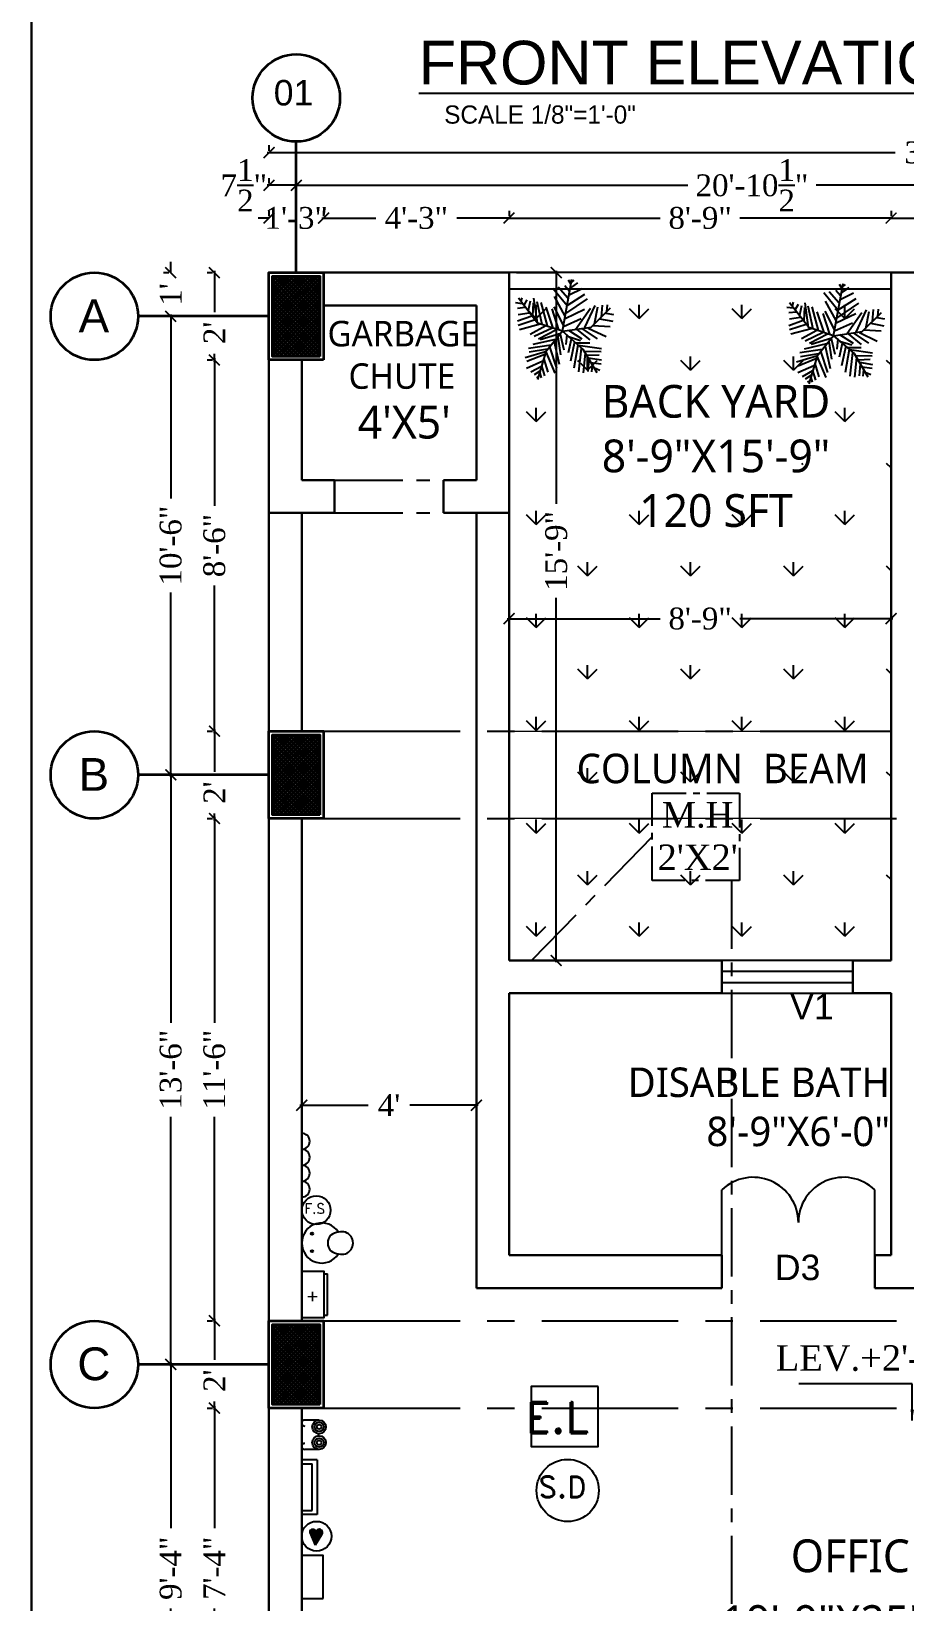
# Model space of a CAD drawing. Header units: inches. Extents: x 137014 to 144844, y -150241 to -148176.
# Drawn here: x 139129.5 to 139369.5, y -149809.4 to -149378 of the extents above; entities that cross this region are included whole.
import ezdxf
from ezdxf.enums import TextEntityAlignment as Align

# ---------------------------------------------------------------- set-up
doc = ezdxf.new("R2010")
doc.units = ezdxf.units.IN
doc.header["$LTSCALE"] = 15
doc.header["$MEASUREMENT"] = 0
doc.header["$PDMODE"] = 2
doc.linetypes.add('CENTER', pattern=[2, 1.25, -0.25, 0.25, -0.25])
doc.linetypes.add('DASHEDX2', pattern=[1.5, 1, -0.5])
doc.layers.get('0').update_dxf_attribs({"linetype": 'CONTINUOUS'})
doc.layers.get('Defpoints').update_dxf_attribs({"linetype": 'CONTINUOUS'})
for name, color, linetype in [('COLUMN', 4, 'CONTINUOUS'), ('Column Hatch', 32, 'CONTINUOUS'), ('door', 74, 'CONTINUOUS'), ('dooted', 7, 'DASHEDX2'), ('HACH', 8, 'CONTINUOUS'), ('HATCH', 252, 'CONTINUOUS'), ('PLANT', 102, 'CONTINUOUS'), ('TEXT', 2, 'CONTINUOUS'), ('TXT', 3, 'CONTINUOUS'), ('WINDOW', 140, 'CONTINUOUS')]:
    doc.layers.add(name, color=color, linetype=linetype)
for name, color, linetype, lineweight in [('DIMENSION', 251, 'CONTINUOUS', 15), ('S-COLS', 52, 'CONTINUOUS', 9), ('tex2', 2, 'CONTINUOUS', 0), ('WALL', 1, 'CONTINUOUS', 30)]:
    doc.layers.add(name, color=color, linetype=linetype, lineweight=lineweight)
doc.styles.add('01', font='arial.ttf', dxfattribs={"height": 5})
doc.styles.add('arial', font='times.ttf')
doc.styles.add('SIZE', font='comic.ttf', dxfattribs={"height": 6})
doc.styles.get("Standard").update_dxf_attribs({"font": 'romand.shx', "height": 8})
doc.styles.add('times', font='times.ttf', dxfattribs={"height": 6})
doc.dimstyles.new('ms-4', dxfattribs={"dimscale": 96, "dimtxt": 0.0625, "dimasz": 0.03125, "dimexe": 0.03125, "dimexo": 0.03125, "dimgap": 0.02, "dimtad": 0, "dimdec": 1, "dimzin": 0, "dimdsep": 46, "dimlunit": 4, "dimtxsty": 'arial', "dimblk": 'ARCHTICK', "dimcen": 0.09, "dimdle": 0.03125, "dimclrt": 3, "dimadec": 0, "dimazin": 0, "dimtfac": 1, "dimtdec": 1, "dimtofl": 0, "dimtmove": 2, "dimatfit": 3, "dimfxl": 1, "dimtolj": 1, "dimtzin": 0, "dimarcsym": 0})
doc.dimstyles.new('NAUMAN', dxfattribs={"dimtxt": 7, "dimasz": 3, "dimexe": 0.5, "dimexo": 2, "dimgap": 3, "dimtad": 0, "dimdec": 1, "dimzin": 0, "dimdsep": 46, "dimlunit": 4, "dimtxsty": 'times', "dimblk1": 'ARCHTICK', "dimblk2": 'ARCHTICK', "dimsah": 1, "dimcen": 0, "dimdle": 0.5, "dimclrd": 256, "dimclre": 256, "dimclrt": 2, "dimadec": 0, "dimazin": 0, "dimtfac": 1, "dimtdec": 1, "dimtix": 1, "dimtofl": 0, "dimtmove": 1, "dimatfit": 3, "dimldrblk": 'ARCHTICK', "dimfxl": 4, "dimtolj": 1, "dimtzin": 0, "dimarcsym": 0})

# ---------------------------------------------------------------- blocks, each defined once
blk = doc.blocks.new('_ARCHTICK')
at = {"color": 0, "linetype": 'ByBlock', "const_width": 0.15}
blk.add_lwpolyline([(-0.5, -0.5), (0.5, 0.5)], dxfattribs=at)
blk = doc.blocks.new('*D882')
at = {"layer": 'Defpoints', "color": 0, "ltscale": 5, "transparency": 16777216}
for p in [(139260.81, -149444.28), (139260.81, -149633.28), (139273.77, -149633.28)]:
    blk.add_point(p, dxfattribs=at)
at = {"layer": 'HATCH', "lineweight": -2, "ltscale": 5, "transparency": 16777216}
for p, q in [((139262.81, -149444.28), (139274.27, -149444.28)), ((139273.77, -149443.78), (139273.77, -149507.83)), ((139273.77, -149633.78), (139273.77, -149533.65)), ((139262.81, -149633.28), (139274.27, -149633.28))]:
    blk.add_line(p, q, dxfattribs=at)
at = {"layer": 'HATCH', "lineweight": -2, "ltscale": 5, "transparency": 16777216, "xscale": 3, "yscale": 3, "zscale": 3}
for p, rotation in [((139273.77, -149444.28), 90), ((139273.77, -149633.28), 270)]:
    blk.add_blockref('_ARCHTICK', p, dxfattribs=dict(at, rotation=rotation))
at = {"layer": 'HATCH', "color": 2, "ltscale": 5, "transparency": 16777216, "insert": (139273.77, -149520.74), "char_height": 6, "attachment_point": 5, "rotation": 90, "style": 'times'}
blk.add_mtext('\\A1;15\'-9"', dxfattribs=at)
blk = doc.blocks.new('*D883')
at = {"layer": 'Defpoints', "color": 0, "ltscale": 5, "transparency": 16777216}
for p in [(139260.81, -149539.36), (139260.81, -149539.36), (139365.81, -149539.36)]:
    blk.add_point(p, dxfattribs=at)
at = {"layer": 'HATCH', "lineweight": -2, "ltscale": 5, "transparency": 16777216}
for p, q in [((139260.31, -149539.36), (139302.37, -149539.36)), ((139260.81, -149537.36), (139260.81, -149538.86)), ((139366.31, -149539.36), (139324.26, -149539.36)), ((139365.81, -149537.36), (139365.81, -149538.86))]:
    blk.add_line(p, q, dxfattribs=at)
at = {"layer": 'HATCH', "lineweight": -2, "ltscale": 5, "transparency": 16777216, "xscale": 3, "yscale": 3, "zscale": 3, "rotation": 180}
blk.add_blockref('_ARCHTICK', (139260.81, -149539.36), dxfattribs=at)
at = {"layer": 'HATCH', "lineweight": -2, "ltscale": 5, "transparency": 16777216, "xscale": 3, "yscale": 3, "zscale": 3}
blk.add_blockref('_ARCHTICK', (139365.81, -149539.36), dxfattribs=at)
at = {"layer": 'HATCH', "color": 2, "ltscale": 5, "transparency": 16777216, "insert": (139313.31, -149539.36), "char_height": 6, "attachment_point": 5, "style": 'times'}
blk.add_mtext('\\A1;8\'-9"', dxfattribs=at)
blk = doc.blocks.new('*D886')
at = {"layer": 'Defpoints', "color": 0, "ltscale": 5, "transparency": 16777216}
for p in [(139260.81, -149429.28), (139260.81, -149429.28), (139365.81, -149429.28)]:
    blk.add_point(p, dxfattribs=at)
at = {"layer": 'HATCH', "lineweight": -2, "ltscale": 5, "transparency": 16777216}
for p, q in [((139260.81, -149427.28), (139260.81, -149428.78)), ((139365.81, -149427.28), (139365.81, -149428.78)), ((139260.31, -149429.28), (139302.37, -149429.28)), ((139366.31, -149429.28), (139324.26, -149429.28))]:
    blk.add_line(p, q, dxfattribs=at)
at = {"layer": 'HATCH', "lineweight": -2, "ltscale": 5, "transparency": 16777216, "xscale": 3, "yscale": 3, "zscale": 3, "rotation": 180}
blk.add_blockref('_ARCHTICK', (139260.81, -149429.28), dxfattribs=at)
at = {"layer": 'HATCH', "lineweight": -2, "ltscale": 5, "transparency": 16777216, "xscale": 3, "yscale": 3, "zscale": 3}
blk.add_blockref('_ARCHTICK', (139365.81, -149429.28), dxfattribs=at)
at = {"layer": 'HATCH', "color": 2, "ltscale": 5, "transparency": 16777216, "insert": (139313.31, -149429.28), "char_height": 6, "attachment_point": 5, "style": 'times'}
blk.add_mtext('\\A1;8\'-9"', dxfattribs=at)
blk = doc.blocks.new('*D887')
at = {"layer": 'Defpoints', "color": 0, "ltscale": 5, "transparency": 16777216}
for p in [(139194.81, -149429.28), (139194.81, -149429.28), (139209.81, -149429.28)]:
    blk.add_point(p, dxfattribs=at)
at = {"layer": 'HATCH', "lineweight": -2, "ltscale": 5, "transparency": 16777216}
for p, q in [((139194.81, -149427.28), (139194.81, -149428.78)), ((139209.81, -149427.28), (139209.81, -149428.78)), ((139194.81, -149429.28), (139191.81, -149429.28)), ((139209.81, -149429.28), (139212.81, -149429.28))]:
    blk.add_line(p, q, dxfattribs=at)
at = {"layer": 'HATCH', "lineweight": -2, "ltscale": 5, "transparency": 16777216, "xscale": 3, "yscale": 3, "zscale": 3}
blk.add_blockref('_ARCHTICK', (139194.81, -149429.28), dxfattribs=at)
at = {"layer": 'HATCH', "lineweight": -2, "ltscale": 5, "transparency": 16777216, "xscale": 3, "yscale": 3, "zscale": 3, "rotation": 180}
blk.add_blockref('_ARCHTICK', (139209.81, -149429.28), dxfattribs=at)
at = {"layer": 'HATCH', "color": 2, "ltscale": 5, "transparency": 16777216, "insert": (139202.31, -149429.28), "char_height": 6, "attachment_point": 5, "style": 'times'}
blk.add_mtext('\\A1;1\'-3"', dxfattribs=at)
blk = doc.blocks.new('*D888')
at = {"layer": 'Defpoints', "color": 0, "ltscale": 5, "transparency": 16777216}
for p in [(139209.81, -149429.28), (139260.81, -149429.28), (139260.81, -149429.28)]:
    blk.add_point(p, dxfattribs=at)
at = {"layer": 'HATCH', "lineweight": -2, "ltscale": 5, "transparency": 16777216}
for p, q in [((139209.81, -149427.28), (139209.81, -149428.78)), ((139260.81, -149427.28), (139260.81, -149428.78)), ((139209.31, -149429.28), (139224.17, -149429.28)), ((139261.31, -149429.28), (139246.46, -149429.28))]:
    blk.add_line(p, q, dxfattribs=at)
at = {"layer": 'HATCH', "lineweight": -2, "ltscale": 5, "transparency": 16777216, "xscale": 3, "yscale": 3, "zscale": 3, "rotation": 180}
blk.add_blockref('_ARCHTICK', (139209.81, -149429.28), dxfattribs=at)
at = {"layer": 'HATCH', "lineweight": -2, "ltscale": 5, "transparency": 16777216, "xscale": 3, "yscale": 3, "zscale": 3}
blk.add_blockref('_ARCHTICK', (139260.81, -149429.28), dxfattribs=at)
at = {"layer": 'HATCH', "color": 2, "ltscale": 5, "transparency": 16777216, "insert": (139235.31, -149429.28), "char_height": 6, "attachment_point": 5, "style": 'times'}
blk.add_mtext('\\A1;4\'-3"', dxfattribs=at)
blk = doc.blocks.new('*D889')
at = {"layer": 'Defpoints', "color": 0, "ltscale": 5, "transparency": 16777216}
for p in [(139365.81, -149429.28), (139440.81, -149429.28), (139440.81, -149429.28)]:
    blk.add_point(p, dxfattribs=at)
at = {"layer": 'HATCH', "lineweight": -2, "ltscale": 5, "transparency": 16777216}
for p, q in [((139365.81, -149427.28), (139365.81, -149428.78)), ((139440.81, -149427.28), (139440.81, -149428.78)), ((139365.31, -149429.28), (139392.29, -149429.28)), ((139441.31, -149429.28), (139414.34, -149429.28))]:
    blk.add_line(p, q, dxfattribs=at)
at = {"layer": 'HATCH', "lineweight": -2, "ltscale": 5, "transparency": 16777216, "xscale": 3, "yscale": 3, "zscale": 3, "rotation": 180}
blk.add_blockref('_ARCHTICK', (139365.81, -149429.28), dxfattribs=at)
at = {"layer": 'HATCH', "lineweight": -2, "ltscale": 5, "transparency": 16777216, "xscale": 3, "yscale": 3, "zscale": 3}
blk.add_blockref('_ARCHTICK', (139440.81, -149429.28), dxfattribs=at)
at = {"layer": 'HATCH', "color": 2, "ltscale": 5, "transparency": 16777216, "insert": (139403.31, -149429.28), "char_height": 6, "attachment_point": 5, "style": 'times'}
blk.add_mtext('\\A1;6\'-3"', dxfattribs=at)
blk = doc.blocks.new('*D893')
at = {"layer": 'Defpoints', "color": 0, "ltscale": 5, "transparency": 16777216}
for p in [(139202.31, -149420.28), (139452.81, -149420.28), (139452.81, -149420.28)]:
    blk.add_point(p, dxfattribs=at)
at = {"layer": 'HATCH', "lineweight": -2, "ltscale": 5, "transparency": 16777216}
for p, q in [((139201.81, -149420.28), (139309.92, -149420.28)), ((139202.31, -149418.28), (139202.31, -149419.78)), ((139453.31, -149420.28), (139345.21, -149420.28)), ((139452.81, -149418.28), (139452.81, -149419.78))]:
    blk.add_line(p, q, dxfattribs=at)
at = {"layer": 'HATCH', "lineweight": -2, "ltscale": 5, "transparency": 16777216, "xscale": 3, "yscale": 3, "zscale": 3, "rotation": 180}
blk.add_blockref('_ARCHTICK', (139202.31, -149420.28), dxfattribs=at)
at = {"layer": 'HATCH', "lineweight": -2, "ltscale": 5, "transparency": 16777216, "xscale": 3, "yscale": 3, "zscale": 3}
blk.add_blockref('_ARCHTICK', (139452.81, -149420.28), dxfattribs=at)
at = {"layer": 'HATCH', "color": 2, "ltscale": 5, "transparency": 16777216, "insert": (139327.56, -149420.28), "char_height": 6, "attachment_point": 5, "style": 'times'}
blk.add_mtext('\\A1;20\'-10{\\H1.000000x;\\S1/2;}"', dxfattribs=at)
blk = doc.blocks.new('*D896')
at = {"layer": 'Defpoints', "color": 0, "ltscale": 5, "transparency": 16777216}
for p in [(139194.81, -149420.28), (139194.81, -149420.28), (139202.31, -149420.28)]:
    blk.add_point(p, dxfattribs=at)
at = {"layer": 'HATCH', "lineweight": -2, "ltscale": 5, "transparency": 16777216}
for p, q in [((139202.81, -149420.28), (139194.31, -149420.28)), ((139194.81, -149418.28), (139194.81, -149419.78)), ((139202.31, -149418.28), (139202.31, -149419.78))]:
    blk.add_line(p, q, dxfattribs=at)
at = {"layer": 'HATCH', "lineweight": -2, "ltscale": 5, "transparency": 16777216, "xscale": 3, "yscale": 3, "zscale": 3, "rotation": 180}
blk.add_blockref('_ARCHTICK', (139194.81, -149420.28), dxfattribs=at)
at = {"layer": 'HATCH', "lineweight": -2, "ltscale": 5, "transparency": 16777216, "xscale": 3, "yscale": 3, "zscale": 3}
blk.add_blockref('_ARCHTICK', (139202.31, -149420.28), dxfattribs=at)
at = {"layer": 'HATCH', "color": 2, "ltscale": 5, "transparency": 16777216, "insert": (139187.9, -149420.28), "char_height": 6, "attachment_point": 5, "style": 'times'}
blk.add_mtext('\\A1;7{\\H1.000000x;\\S1/2;}"', dxfattribs=at)
blk = doc.blocks.new('*D897')
at = {"layer": 'Defpoints', "color": 0, "ltscale": 5, "transparency": 16777216}
for p in [(139194.81, -149411.28), (139554.81, -149411.28), (139554.81, -149411.28)]:
    blk.add_point(p, dxfattribs=at)
at = {"layer": 'HATCH', "lineweight": -2, "ltscale": 5, "transparency": 16777216}
for p, q in [((139194.31, -149411.28), (139366.95, -149411.28)), ((139194.81, -149409.28), (139194.81, -149410.78)), ((139555.31, -149411.28), (139382.67, -149411.28)), ((139554.81, -149409.28), (139554.81, -149410.78))]:
    blk.add_line(p, q, dxfattribs=at)
at = {"layer": 'HATCH', "lineweight": -2, "ltscale": 5, "transparency": 16777216, "xscale": 3, "yscale": 3, "zscale": 3, "rotation": 180}
blk.add_blockref('_ARCHTICK', (139194.81, -149411.28), dxfattribs=at)
at = {"layer": 'HATCH', "lineweight": -2, "ltscale": 5, "transparency": 16777216, "xscale": 3, "yscale": 3, "zscale": 3}
blk.add_blockref('_ARCHTICK', (139554.81, -149411.28), dxfattribs=at)
at = {"layer": 'HATCH', "color": 2, "ltscale": 5, "transparency": 16777216, "insert": (139374.81, -149411.28), "char_height": 6, "attachment_point": 5, "style": 'times'}
blk.add_mtext("\\A1;30'", dxfattribs=at)
blk = doc.blocks.new('*D898')
at = {"layer": 'Defpoints', "color": 0, "ltscale": 5, "transparency": 16777216}
for p in [(139167.81, -149444.28), (139167.81, -149444.28), (139167.81, -149456.28)]:
    blk.add_point(p, dxfattribs=at)
at = {"layer": 'HATCH', "lineweight": -2, "ltscale": 5, "transparency": 16777216}
for p, q in [((139167.81, -149444.28), (139167.81, -149441.28)), ((139165.81, -149444.28), (139167.31, -149444.28)), ((139165.81, -149456.28), (139167.31, -149456.28)), ((139167.81, -149456.28), (139167.81, -149459.28))]:
    blk.add_line(p, q, dxfattribs=at)
at = {"layer": 'HATCH', "lineweight": -2, "ltscale": 5, "transparency": 16777216, "xscale": 3, "yscale": 3, "zscale": 3}
for p, rotation in [((139167.81, -149444.28), 270), ((139167.81, -149456.28), 90)]:
    blk.add_blockref('_ARCHTICK', p, dxfattribs=dict(at, rotation=rotation))
at = {"layer": 'HATCH', "color": 2, "ltscale": 5, "transparency": 16777216, "insert": (139167.81, -149450.28), "char_height": 6, "attachment_point": 5, "rotation": 90, "style": 'times'}
blk.add_mtext("\\A1;1'", dxfattribs=at)
blk = doc.blocks.new('*D899')
at = {"layer": 'Defpoints', "color": 0, "ltscale": 5, "transparency": 16777216}
for p in [(139167.81, -149456.28), (139167.81, -149582.28), (139167.81, -149582.28)]:
    blk.add_point(p, dxfattribs=at)
at = {"layer": 'HATCH', "lineweight": -2, "ltscale": 5, "transparency": 16777216}
for p, q in [((139165.81, -149456.28), (139167.31, -149456.28)), ((139167.81, -149455.78), (139167.81, -149506.37)), ((139167.81, -149582.78), (139167.81, -149532.2)), ((139165.81, -149582.28), (139167.31, -149582.28))]:
    blk.add_line(p, q, dxfattribs=at)
at = {"layer": 'HATCH', "lineweight": -2, "ltscale": 5, "transparency": 16777216, "xscale": 3, "yscale": 3, "zscale": 3}
for p, rotation in [((139167.81, -149456.28), 90), ((139167.81, -149582.28), 270)]:
    blk.add_blockref('_ARCHTICK', p, dxfattribs=dict(at, rotation=rotation))
at = {"layer": 'HATCH', "color": 2, "ltscale": 5, "transparency": 16777216, "insert": (139167.81, -149519.28), "char_height": 6, "attachment_point": 5, "rotation": 90, "style": 'times'}
blk.add_mtext('\\A1;10\'-6"', dxfattribs=at)
blk = doc.blocks.new('*D900')
at = {"layer": 'Defpoints', "color": 0, "ltscale": 5, "transparency": 16777216}
for p in [(139167.81, -149582.28), (139167.81, -149744.28), (139167.81, -149744.28)]:
    blk.add_point(p, dxfattribs=at)
at = {"layer": 'HATCH', "lineweight": -2, "ltscale": 5, "transparency": 16777216}
for p, q in [((139165.81, -149582.28), (139167.31, -149582.28)), ((139167.81, -149581.78), (139167.81, -149650.37)), ((139167.81, -149744.78), (139167.81, -149676.2)), ((139165.81, -149744.28), (139167.31, -149744.28))]:
    blk.add_line(p, q, dxfattribs=at)
at = {"layer": 'HATCH', "lineweight": -2, "ltscale": 5, "transparency": 16777216, "xscale": 3, "yscale": 3, "zscale": 3}
for p, rotation in [((139167.81, -149582.28), 90), ((139167.81, -149744.28), 270)]:
    blk.add_blockref('_ARCHTICK', p, dxfattribs=dict(at, rotation=rotation))
at = {"layer": 'HATCH', "color": 2, "ltscale": 5, "transparency": 16777216, "insert": (139167.81, -149663.28), "char_height": 6, "attachment_point": 5, "rotation": 90, "style": 'times'}
blk.add_mtext('\\A1;13\'-6"', dxfattribs=at)
blk = doc.blocks.new('*D901')
at = {"layer": 'Defpoints', "color": 0, "ltscale": 5, "transparency": 16777216}
for p in [(139167.81, -149744.28), (139167.81, -149856.28), (139167.81, -149856.28)]:
    blk.add_point(p, dxfattribs=at)
at = {"layer": 'HATCH', "lineweight": -2, "ltscale": 5, "transparency": 16777216}
for p, q in [((139167.81, -149743.78), (139167.81, -149789.24)), ((139165.81, -149744.28), (139167.31, -149744.28)), ((139167.81, -149856.78), (139167.81, -149811.33)), ((139165.81, -149856.28), (139167.31, -149856.28))]:
    blk.add_line(p, q, dxfattribs=at)
at = {"layer": 'HATCH', "lineweight": -2, "ltscale": 5, "transparency": 16777216, "xscale": 3, "yscale": 3, "zscale": 3}
for p, rotation in [((139167.81, -149744.28), 90), ((139167.81, -149856.28), 270)]:
    blk.add_blockref('_ARCHTICK', p, dxfattribs=dict(at, rotation=rotation))
at = {"layer": 'HATCH', "color": 2, "ltscale": 5, "transparency": 16777216, "insert": (139167.81, -149800.28), "char_height": 6, "attachment_point": 5, "rotation": 90, "style": 'times'}
blk.add_mtext('\\A1;9\'-4"', dxfattribs=at)
blk = doc.blocks.new('*D905')
at = {"layer": 'Defpoints', "color": 0, "ltscale": 5, "transparency": 16777216}
for p in [(139179.81, -149444.28), (139179.81, -149468.28), (139179.81, -149468.28)]:
    blk.add_point(p, dxfattribs=at)
at = {"layer": 'HATCH', "lineweight": -2, "ltscale": 5, "transparency": 16777216}
for p, q in [((139177.81, -149444.28), (139179.31, -149444.28)), ((139179.81, -149443.78), (139179.81, -149455.11)), ((139179.81, -149468.78), (139179.81, -149466.57)), ((139177.81, -149468.28), (139179.31, -149468.28))]:
    blk.add_line(p, q, dxfattribs=at)
at = {"layer": 'HATCH', "lineweight": -2, "ltscale": 5, "transparency": 16777216, "xscale": 3, "yscale": 3, "zscale": 3}
for p, rotation in [((139179.81, -149444.28), 90), ((139179.81, -149468.28), 270)]:
    blk.add_blockref('_ARCHTICK', p, dxfattribs=dict(at, rotation=rotation))
at = {"layer": 'HATCH', "color": 2, "ltscale": 5, "transparency": 16777216, "insert": (139179.81, -149460.84), "char_height": 6, "attachment_point": 5, "rotation": 90, "style": 'times'}
blk.add_mtext("\\A1;2'", dxfattribs=at)
blk = doc.blocks.new('*D906')
at = {"layer": 'Defpoints', "color": 0, "ltscale": 5, "transparency": 16777216}
for p in [(139179.81, -149468.28), (139179.81, -149570.28), (139179.81, -149570.28)]:
    blk.add_point(p, dxfattribs=at)
at = {"layer": 'HATCH', "lineweight": -2, "ltscale": 5, "transparency": 16777216}
for p, q in [((139179.81, -149467.78), (139179.81, -149508.33)), ((139177.81, -149468.28), (139179.31, -149468.28)), ((139179.81, -149570.78), (139179.81, -149530.23)), ((139177.81, -149570.28), (139179.31, -149570.28))]:
    blk.add_line(p, q, dxfattribs=at)
at = {"layer": 'HATCH', "lineweight": -2, "ltscale": 5, "transparency": 16777216, "xscale": 3, "yscale": 3, "zscale": 3}
for p, rotation in [((139179.81, -149468.28), 90), ((139179.81, -149570.28), 270)]:
    blk.add_blockref('_ARCHTICK', p, dxfattribs=dict(at, rotation=rotation))
at = {"layer": 'HATCH', "color": 2, "ltscale": 5, "transparency": 16777216, "insert": (139179.81, -149519.28), "char_height": 6, "attachment_point": 5, "rotation": 90, "style": 'times'}
blk.add_mtext('\\A1;8\'-6"', dxfattribs=at)
blk = doc.blocks.new('*D907')
at = {"layer": 'Defpoints', "color": 0, "ltscale": 5, "transparency": 16777216}
for p in [(139179.81, -149570.28), (139179.81, -149594.28), (139179.81, -149594.28)]:
    blk.add_point(p, dxfattribs=at)
at = {"layer": 'HATCH', "lineweight": -2, "ltscale": 5, "transparency": 16777216}
for p, q in [((139177.81, -149570.28), (139179.31, -149570.28)), ((139179.81, -149569.78), (139179.81, -149581.43)), ((139179.81, -149594.78), (139179.81, -149592.88)), ((139177.81, -149594.28), (139179.31, -149594.28))]:
    blk.add_line(p, q, dxfattribs=at)
at = {"layer": 'HATCH', "lineweight": -2, "ltscale": 5, "transparency": 16777216, "xscale": 3, "yscale": 3, "zscale": 3}
for p, rotation in [((139179.81, -149570.28), 90), ((139179.81, -149594.28), 270)]:
    blk.add_blockref('_ARCHTICK', p, dxfattribs=dict(at, rotation=rotation))
at = {"layer": 'HATCH', "color": 2, "ltscale": 5, "transparency": 16777216, "insert": (139179.81, -149587.16), "char_height": 6, "attachment_point": 5, "rotation": 90, "style": 'times'}
blk.add_mtext("\\A1;2'", dxfattribs=at)
blk = doc.blocks.new('*D908')
at = {"layer": 'Defpoints', "color": 0, "ltscale": 5, "transparency": 16777216}
for p in [(139179.81, -149594.28), (139179.81, -149732.28), (139179.81, -149732.28)]:
    blk.add_point(p, dxfattribs=at)
at = {"layer": 'HATCH', "lineweight": -2, "ltscale": 5, "transparency": 16777216}
for p, q in [((139177.81, -149594.28), (139179.31, -149594.28)), ((139179.81, -149593.78), (139179.81, -149650.37)), ((139179.81, -149732.78), (139179.81, -149676.2)), ((139177.81, -149732.28), (139179.31, -149732.28))]:
    blk.add_line(p, q, dxfattribs=at)
at = {"layer": 'HATCH', "lineweight": -2, "ltscale": 5, "transparency": 16777216, "xscale": 3, "yscale": 3, "zscale": 3}
for p, rotation in [((139179.81, -149594.28), 90), ((139179.81, -149732.28), 270)]:
    blk.add_blockref('_ARCHTICK', p, dxfattribs=dict(at, rotation=rotation))
at = {"layer": 'HATCH', "color": 2, "ltscale": 5, "transparency": 16777216, "insert": (139179.81, -149663.28), "char_height": 6, "attachment_point": 5, "rotation": 90, "style": 'times'}
blk.add_mtext('\\A1;11\'-6"', dxfattribs=at)
blk = doc.blocks.new('*D909')
at = {"layer": 'Defpoints', "color": 0, "ltscale": 5, "transparency": 16777216}
for p in [(139179.81, -149732.28), (139179.81, -149756.28), (139179.81, -149756.28)]:
    blk.add_point(p, dxfattribs=at)
at = {"layer": 'HATCH', "lineweight": -2, "ltscale": 5, "transparency": 16777216}
for p, q in [((139177.81, -149732.28), (139179.31, -149732.28)), ((139179.81, -149731.78), (139179.81, -149743.02)), ((139177.81, -149756.28), (139179.31, -149756.28)), ((139179.81, -149756.78), (139179.81, -149754.48))]:
    blk.add_line(p, q, dxfattribs=at)
at = {"layer": 'HATCH', "lineweight": -2, "ltscale": 5, "transparency": 16777216, "xscale": 3, "yscale": 3, "zscale": 3}
for p, rotation in [((139179.81, -149732.28), 90), ((139179.81, -149756.28), 270)]:
    blk.add_blockref('_ARCHTICK', p, dxfattribs=dict(at, rotation=rotation))
at = {"layer": 'HATCH', "color": 2, "ltscale": 5, "transparency": 16777216, "insert": (139179.81, -149748.75), "char_height": 6, "attachment_point": 5, "rotation": 90, "style": 'times'}
blk.add_mtext("\\A1;2'", dxfattribs=at)
blk = doc.blocks.new('*D910')
at = {"layer": 'Defpoints', "color": 0, "ltscale": 5, "transparency": 16777216}
for p in [(139179.81, -149756.28), (139179.81, -149844.28), (139179.81, -149844.28)]:
    blk.add_point(p, dxfattribs=at)
at = {"layer": 'HATCH', "lineweight": -2, "ltscale": 5, "transparency": 16777216}
for p, q in [((139177.81, -149756.28), (139179.31, -149756.28)), ((139179.81, -149755.78), (139179.81, -149789.23)), ((139179.81, -149844.78), (139179.81, -149811.34)), ((139177.81, -149844.28), (139179.31, -149844.28))]:
    blk.add_line(p, q, dxfattribs=at)
at = {"layer": 'HATCH', "lineweight": -2, "ltscale": 5, "transparency": 16777216, "xscale": 3, "yscale": 3, "zscale": 3}
for p, rotation in [((139179.81, -149756.28), 90), ((139179.81, -149844.28), 270)]:
    blk.add_blockref('_ARCHTICK', p, dxfattribs=dict(at, rotation=rotation))
at = {"layer": 'HATCH', "color": 2, "ltscale": 5, "transparency": 16777216, "insert": (139179.81, -149800.28), "char_height": 6, "attachment_point": 5, "rotation": 90, "style": 'times'}
blk.add_mtext('\\A1;7\'-4"', dxfattribs=at)
blk = doc.blocks.new('*U62')
for p, q in [((-8.737, 47.138), (-17.069, 52.711)), ((-10.186, 53.64), (-13.084, 55.962)), ((0, 0), (-10.5, 57)), ((-9.099, 51.782), (-6.563, 55.962)), ((-3.665, 19.273), (-27.574, 35.527)), ((-5.114, 28.097), (-24.676, 40.636)), ((-7.288, 39.707), (-21.778, 46.673)), ((-7.65, 43.423), (-2.578, 49.46)), ((-5.839, 35.992), (4.667, 48.067)), ((-5.114, 27.632), (10.463, 46.673)), ((-2.941, 16.486), (8.652, 37.85)), ((27, 9), (48, 36)), ((27.127, 9.056), (31.112, 35.992)), ((44.153, 36.456), (45.239, 32.741)), ((-47.498, 19.737), (-55.83, 18.344)), ((-31.5, 4.5), (-52.5, 25.5)), ((-48.585, 21.131), (-49.309, 29.026)), ((-43.513, 28.561), (-42.427, 15.558)), ((-38.442, 26.239), (-34.819, 7.663)), ((-35.544, 28.097), (-24.314, 3.947)), ((-14.533, 2.09), (-30.834, 25.31)), ((-24.314, 23.917), (-2.941, 13.7)), ((-1.129, 6.734), (9.014, 26.704)), ((3.942, 1.625), (11.187, 24.381)), ((10.101, 3.483), (17.708, 26.239)), ((16.259, 5.805), (23.142, 31.348)), ((22.055, 7.198), (27.489, 32.277)), ((31.836, 30.883), (32.561, 16.486)), ((35.096, 32.741), (37.27, 22.524)), ((36.183, 19.737), (48.137, 17.88)), ((38.719, 34.134), (41.979, 28.561)), ((40.53, 25.775), (48.862, 24.846)), ((43.791, 29.954), (51.036, 30.883)), ((-40.615, 13.7), (-55.105, 10.913)), ((-33.37, 6.269), (-52.207, 5.34)), ((-28.299, 3.483), (-47.86, -5.805)), ((-21.416, 3.018), (-38.079, -8.128)), ((0, 0), (-31.5, 4.5)), ((-15.982, 2.09), (-30.11, -9.521)), ((0, 0), (-22.5, -19.5)), ((-6.563, 1.161), (-21.416, -8.128)), ((-20.691, 13.7), (-1.129, 4.876)), ((0, 0), (27, 9)), ((0, 0), (18, -22.5)), ((6.478, 1.625), (26.04, -8.592)), ((11.187, 3.483), (30.749, -5.805)), ((18.07, 5.805), (35.096, -3.483)), ((24.229, 7.663), (46.688, 1.625)), ((29.662, 12.307), (48.137, 6.269)), ((33.285, 16.486), (48.862, 10.913)), ((-17.431, -15.094), (-42.789, -18.809)), ((-15.257, -12.772), (-30.11, -12.772)), ((-6.563, -5.805), (-19.967, -9.985)), ((-17.069, -15.094), (-12.721, -40.172)), ((-13.446, -11.378), (-8.737, -32.741)), ((-9.461, -8.592), (-6.201, -23.453)), ((-4.752, -3.483), (-3.665, -14.629)), ((2.493, -3.019), (-1.491, -20.202)), ((1.769, -2.555), (24.229, -9.521)), ((5.029, -6.27), (2.131, -25.775)), ((9.014, -11.378), (3.58, -35.992)), ((14.085, -16.951), (6.478, -40.172)), ((7.565, -9.056), (32.198, -14.629)), ((12.274, -15.094), (36.907, -18.809)), ((-28.299, -29.026), (-42.789, -31.348)), ((-24.314, -21.596), (-42.427, -22.06)), ((-30.834, -34.135), (-42.427, -35.528)), ((-26.849, -26.24), (-40.253, -25.775)), ((-22.5, -19.5), (-37.5, -45)), ((-29.023, -30.884), (-27.936, -43.887)), ((-25.038, -23.918), (-22.865, -45.281)), ((-20.691, -18.345), (-17.793, -44.352)), ((18.07, -22.524), (8.289, -45.745)), ((20.244, -30.419), (15.897, -44.816)), ((16.259, -19.738), (36.183, -22.989)), ((18, -22.5), (27, -52.5)), ((18.433, -22.524), (40.53, -29.026)), ((19.157, -25.311), (38.719, -33.206)), ((21.331, -32.741), (39.081, -40.636)), ((-34.457, -39.708), (-40.978, -42.494)), ((-32.646, -36.921), (-31.921, -44.352)), ((22.78, -37.85), (19.519, -48.532)), ((22.78, -38.314), (34.372, -44.816)), ((24.591, -45.745), (23.142, -50.854)), ((24.591, -43.423), (30.749, -47.603)), ((26.764, -49.925), (28.213, -50.854))]:
    blk.add_line(p, q)
blk = doc.blocks.new('*D1343')
at = {"layer": 'Defpoints', "color": 0, "ltscale": 5, "transparency": 16777216}
for p in [(139203.81, -149673.03), (139203.81, -149678.29), (139251.81, -149678.29)]:
    blk.add_point(p, dxfattribs=at)
at = {"layer": 'HACH', "lineweight": -2, "ltscale": 5, "transparency": 16777216}
for p, q in [((139203.31, -149673.03), (139222.06, -149673.03)), ((139203.81, -149675.03), (139203.81, -149672.53)), ((139252.31, -149673.03), (139233.57, -149673.03)), ((139251.81, -149675.03), (139251.81, -149672.53))]:
    blk.add_line(p, q, dxfattribs=at)
at = {"layer": 'HACH', "lineweight": -2, "ltscale": 5, "transparency": 16777216, "xscale": 3, "yscale": 3, "zscale": 3, "rotation": 180}
blk.add_blockref('_ARCHTICK', (139203.81, -149673.03), dxfattribs=at)
at = {"layer": 'HACH', "lineweight": -2, "ltscale": 5, "transparency": 16777216, "xscale": 3, "yscale": 3, "zscale": 3}
blk.add_blockref('_ARCHTICK', (139251.81, -149673.03), dxfattribs=at)
at = {"layer": 'HACH', "color": 2, "ltscale": 5, "transparency": 16777216, "insert": (139227.81, -149673.03), "char_height": 6, "attachment_point": 5, "style": 'times'}
blk.add_mtext("\\A1;4'", dxfattribs=at)

msp = doc.modelspace()

# ---------------------------------------------------------------- hatches: boundary and pattern name
for points in [[(139208.59569, -149763.3107), (139208.5957, -149763.37347, 1), (139208.5957, -149763.81219), (139208.5957, -149763.87496, -0.999991376)], [(139206.01057, -149790.46339, -1), (139207.75128, -149790.46339, -1.153352938), (139209.48842, -149790.71207), (139207.49617, -149793.92654)]]:
    msp.add_hatch(color=256).paths.add_polyline_path(points)
at = {"layer": 'Column Hatch', "lineweight": 35}
h = msp.add_hatch(dxfattribs=at)
h.set_pattern_fill('ANSI37', color=256, scale=0.25)
h.set_pattern_definition([(45, (139542.8148, -149444.28335), (-0.561266, 0.561266), []), (135, (139542.8148, -149444.28335), (-0.561266, -0.561266), [])])
h.paths.add_polyline_path([(139208.81484, -149467.28335), (139195.81484, -149467.28335), (139195.81484, -149445.28335), (139208.81484, -149445.28335)])
h = msp.add_hatch(dxfattribs=at)
h.set_pattern_fill('ANSI37', color=256, scale=0.25)
h.set_pattern_definition([(45, (139542.8148, -149570.28335), (-0.561266, 0.561266), []), (135, (139542.8148, -149570.28335), (-0.561266, -0.561266), [])])
h.paths.add_polyline_path([(139208.81484, -149593.28335), (139195.81484, -149593.28335), (139195.81484, -149571.28335), (139208.81484, -149571.28335)])
h = msp.add_hatch(dxfattribs=at)
h.set_pattern_fill('ANSI37', color=256, scale=0.25)
h.set_pattern_definition([(45, (139542.8148, -149732.28335), (-0.561266, 0.561266), []), (135, (139542.8148, -149732.28335), (-0.561266, -0.561266), [])])
h.paths.add_polyline_path([(139208.81484, -149755.28335), (139195.81484, -149755.28335), (139195.81484, -149733.28335), (139208.81484, -149733.28335)])
at = {"layer": 'TXT', "ltscale": 5}
h = msp.add_hatch(dxfattribs=at)
h.set_pattern_fill('GRASS', color=256, scale=20, style=0)
h.set_pattern_definition([(90, (10.613, -3382.8), (-14.1421356, 14.1421356), [3.75, -24.5342713]), (45, (10.613, -3382.8), (-14.1421356, 14.1421356), [3.75, -16.25]), (135, (10.613, -3382.8), (-14.1421356, -14.1421356), [3.75, -16.25])])
h.paths.add_polyline_path([(139365.81484, -149633.28335), (139260.81484, -149633.28335), (139260.81484, -149444.28335), (139365.81484, -149444.28335)])
h.paths.add_polyline_path([(139338.56811, -149570.96299), (139339.08592, -149571.62874), (139338.39923, -149571.54069)], flags=16)
h.paths.add_polyline_path([(139344.04289, -149577.17347), (139343.21875, -149577.39504), (139343.14152, -149576.87301)], flags=16)
h.paths.add_polyline_path([(139282.9826, -149574.04982), (139283.08979, -149572.76643), (139284.09751, -149572.93491)], flags=16)
h.paths.add_polyline_path([(139274.49824, -149564.73208), (139274.78313, -149564.50381), (139274.68452, -149565.03911)], flags=16)
h.paths.add_polyline_path([(139343.94737, -149473.70991), (139343.39947, -149474.06119), (139343.73232, -149472.95167)], flags=16)
h.paths.add_polyline_path([(139280.14299, -149468.98471), (139280.58683, -149469.03804), (139280.52815, -149469.63948)], flags=16)
h.paths.add_polyline_path([(139276.69163, -149464.18402), (139277.59292, -149464.31606), (139277.52696, -149464.90798)], flags=16)
h.paths.add_polyline_path([(139343.93284, -149470.14099), (139344.99602, -149469.6681), (139345.29341, -149470.65301), (139344.26521, -149471.22973)], flags=16)
h.paths.add_polyline_path([(139341.25272, -149478.43069), (139276.25575, -149478.43069), (139276.25575, -149507.14887), (139341.25272, -149507.14887)], flags=16)

# ---------------------------------------------------------------- linework, layer by layer
for p, q in [((139203.81484, -149680.76478), (139203.81484, -149698.30191)), ((139208.5957, -149759.54425), (139204.65541, -149759.54425)), ((139208.5957, -149763.37347), (139208.59569, -149763.3107)), ((139208.5957, -149763.81219), (139208.5957, -149763.87496)), ((139208.5957, -149767.64141), (139204.65541, -149767.64141)), ((139208.02947, -149770.44681), (139203.81484, -149770.44681)), ((139203.81484, -149770.44681), (139203.81484, -149771.56438)), ((139203.81484, -149771.56438), (139206.637, -149771.56438)), ((139206.637, -149784.42885), (139206.637, -149771.56438)), ((139208.02947, -149770.44681), (139208.02947, -149785.54641)), ((139203.81484, -149785.54641), (139203.81484, -149784.42885)), ((139203.81484, -149784.42885), (139206.637, -149784.42885)), ((139208.02947, -149785.54641), (139203.81484, -149785.54641)), ((139206.01057, -149790.46339), (139207.49617, -149793.92654)), ((139209.23892, -149791.11464), (139207.49617, -149793.92654))]:
    msp.add_line(p, q)
at = {"ltscale": 0.22}
for p, q in [((139209.96279, -149719.35476), (139210.9044, -149719.35476)), ((139210.9044, -149730.71168), (139210.9044, -149719.35476)), ((139209.96279, -149730.71168), (139210.9044, -149730.71168))]:
    msp.add_line(p, q, dxfattribs=at)
for points in [[(139203.81484, -149718.72702), (139203.81484, -149731.33942), (139209.96279, -149731.33942), (139209.96279, -149718.72702)], [(139285.27704, -149750.30523), (139266.91778, -149750.30523), (139266.91778, -149766.80441), (139285.27704, -149766.80441)]]:
    msp.add_lwpolyline(points, close=True, dxfattribs=at)
at = {"color": 2}
msp.add_lwpolyline([(139209.66233, -149808.58909), (139209.66233, -149796.76159), (139203.81484, -149796.76159), (139203.81484, -149808.58909)], close=True, dxfattribs=at)
at = {"ltscale": 0.22}
for centre, radius in [((139207.81409, -149701.87942), 3.93776), ((139206.64512, -149708.3707), 0.31799), ((139206.64512, -149713.14719), 0.31799), ((139276.90966, -149778.89978), 8.55115)]:
    msp.add_circle(centre, radius, dxfattribs=at)
for centre, radius in [((139208.5957, -149761.42747), 1.88322), ((139208.5957, -149761.42747), 1.25548), ((139208.5957, -149761.42747), 0.62774), ((139208.5957, -149765.75819), 1.88322), ((139208.5957, -149765.75819), 1.25548), ((139208.5957, -149765.75819), 0.62774), ((139207.90002, -149791.47546), 4.08518)]:
    msp.add_circle(centre, radius)
for centre, radius, start, end in [((139203.81484, -149682.95693), 2.19214, 270, 90), ((139203.81484, -149687.34121), 2.19214, 270, 90), ((139203.81484, -149691.72549), 2.19214, 270, 90), ((139203.81484, -149696.10977), 2.19214, 270, 90), ((139204.65541, -149760.38482), 0.84057, 90, 270), ((139208.5957, -149763.59283), 0.28213, 90, 270), ((139208.5957, -149763.59283), 0.21936, 90, 270), ((139204.65541, -149766.80084), 0.84057, 90, 270), ((139206.88093, -149790.46339), 0.87035, 0, 180), ((139208.63765, -149790.46339), 0.88637, 312.7147128, 180)]:
    msp.add_arc(centre, radius, start, end)
for centre, radius, start, end in [((139209.32158, -149710.90593), 5.50674, 32.7653961, 327.2346039), ((139213.95216, -149710.90593), 2.98025, 90, 270), ((139214.82832, -149710.90593), 3.10637, 253.6173019, 106.3826981)]:
    msp.add_arc(centre, radius, start, end, dxfattribs=at)
at = {"layer": 'COLUMN', "lineweight": 35}
for p, q in [((139202.31484, -149444.28335), (139202.31484, -149408.28335)), ((139194.81484, -149456.28335), (139158.81484, -149456.28335)), ((139194.81484, -149582.28335), (139158.81484, -149582.28335)), ((139194.81484, -149744.28335), (139158.81484, -149744.28335))]:
    msp.add_line(p, q, dxfattribs=at)
for points in [[(139209.81484, -149468.28335), (139194.81484, -149468.28335), (139194.81484, -149444.28335), (139209.81484, -149444.28335)], [(139209.81484, -149594.28335), (139194.81484, -149594.28335), (139194.81484, -149570.28335), (139209.81484, -149570.28335)], [(139209.81484, -149756.28335), (139194.81484, -149756.28335), (139194.81484, -149732.28335), (139209.81484, -149732.28335)]]:
    msp.add_lwpolyline(points, close=True, dxfattribs=at)
for centre in [(139202.31484, -149396.28335), (139146.81484, -149456.28335), (139146.81484, -149582.28335), (139146.81484, -149744.28335)]:
    msp.add_circle(centre, 12, dxfattribs=at)
at = {"layer": 'Column Hatch', "lineweight": 35}
for points in [[(139208.81484, -149467.28335), (139195.81484, -149467.28335), (139195.81484, -149445.28335), (139208.81484, -149445.28335)], [(139208.81484, -149593.28335), (139195.81484, -149593.28335), (139195.81484, -149571.28335), (139208.81484, -149571.28335)], [(139208.81484, -149755.28335), (139195.81484, -149755.28335), (139195.81484, -149733.28335), (139208.81484, -149733.28335)]]:
    msp.add_lwpolyline(points, close=True, dxfattribs=at)
at = {"layer": 'door'}
for p, q in [((139319.31484, -149714.28335), (139319.31484, -149696.28335)), ((139361.31484, -149714.28335), (139361.31484, -149696.28335))]:
    msp.add_line(p, q, dxfattribs=at)
for centre, start, end in [((139327.88626, -149705.28335), 0, 133.602819), ((139352.74341, -149705.28335), 46.397181, 180)]:
    msp.add_arc(centre, 12.42857, start, end, dxfattribs=at)
at = {"layer": 'dooted', "linetype": 'CENTER'}
for p, q in [((139212.81484, -149501.28335), (139242.81484, -149501.28335)), ((139212.81484, -149510.28335), (139242.81484, -149510.28335)), ((139300.11996, -149599.32468), (139267.01052, -149633.28335)), ((139321.92556, -149611.32468), (139321.92556, -150142.63109))]:
    msp.add_line(p, q, dxfattribs=at)
at = {"layer": 'dooted', "linetype": 'CENTER', "ltscale": 2}
for p, q in [((139209.81484, -149570.28335), (139365.81484, -149570.28335)), ((139209.81484, -149594.28335), (139545.81484, -149594.28335)), ((139209.81484, -149732.28335), (139440.81484, -149732.28335)), ((139209.81484, -149756.28335), (139440.81484, -149756.28335))]:
    msp.add_line(p, q, dxfattribs=at)
at = {"layer": 'dooted', "linetype": 'CENTER', "ltscale": 0.5}
msp.add_lwpolyline([(139324.11996, -149611.32468), (139300.11996, -149611.32468), (139300.11996, -149587.32468), (139324.11996, -149587.32468)], close=True, dxfattribs=at)
at = {"layer": 'S-COLS', "ltscale": 5}
msp.add_lwpolyline([(139260.81484, -149570.28335), (139365.81484, -149570.28335), (139365.81484, -149594.28335), (139260.81484, -149594.28335)], close=True, dxfattribs=at)
at = {"layer": 'WALL', "ltscale": 3}
msp.add_line((139129.51063, -148370.08812), (139129.51063, -150221.08812), dxfattribs=at)
at = {"layer": 'WALL'}
for p, q in [((139260.81484, -149444.28335), (139209.81484, -149444.28335)), ((139260.81484, -149444.28335), (139260.81484, -149633.28335)), ((139365.81484, -149633.28335), (139365.81484, -149444.28335)), ((139440.81484, -149444.28335), (139365.81484, -149444.28335)), ((139251.81484, -149453.28335), (139209.81484, -149453.28335)), ((139251.81484, -149453.28335), (139251.81484, -149501.28335)), ((139194.81484, -149468.28335), (139194.81484, -149570.28335)), ((139203.81484, -149468.28335), (139203.81484, -149501.28335)), ((139212.81484, -149501.28335), (139203.81484, -149501.28335)), ((139212.81484, -149501.28335), (139212.81484, -149510.28335)), ((139251.81484, -149501.28335), (139242.81484, -149501.28335)), ((139242.81484, -149501.28335), (139242.81484, -149510.28335)), ((139212.81484, -149510.28335), (139194.81484, -149510.28335)), ((139203.81484, -149510.28335), (139203.81484, -149570.28335)), ((139260.81484, -149510.28335), (139242.81484, -149510.28335)), ((139251.81484, -149510.28335), (139251.81484, -149723.28335)), ((139194.81484, -149732.28335), (139194.81484, -149594.28335)), ((139203.81484, -149594.28335), (139203.81484, -149732.28335)), ((139319.31484, -149633.28335), (139260.81484, -149633.28335)), ((139319.31484, -149642.28335), (139319.31484, -149633.28335)), ((139355.31484, -149633.28335), (139365.81484, -149633.28335)), ((139355.31484, -149642.28335), (139355.31484, -149633.28335)), ((139260.81484, -149642.28335), (139260.81484, -149714.28335)), ((139319.31484, -149642.28335), (139260.81484, -149642.28335)), ((139365.81484, -149642.28335), (139355.31484, -149642.28335)), ((139365.81484, -149714.28335), (139365.81484, -149642.28335)), ((139319.31484, -149714.28335), (139260.81484, -149714.28335)), ((139319.31484, -149714.28335), (139319.31484, -149723.28335)), ((139365.81484, -149714.28335), (139361.31484, -149714.28335)), ((139361.31484, -149714.28335), (139361.31484, -149723.28335)), ((139319.31484, -149723.28335), (139251.81484, -149723.28335)), ((139374.81484, -149723.28335), (139361.31484, -149723.28335)), ((139194.81484, -149756.28335), (139194.81484, -149866.53335)), ((139203.81484, -149756.28335), (139203.81484, -149866.53335))]:
    msp.add_line(p, q, dxfattribs=at)
at = {"layer": 'WINDOW'}
for p, q in [((139365.81484, -149444.28335), (139260.81484, -149444.28335)), ((139365.81484, -149448.78335), (139260.81484, -149448.78335)), ((139355.31484, -149633.28335), (139319.31484, -149633.28335)), ((139355.31484, -149636.28335), (139319.31484, -149636.28335)), ((139319.31484, -149639.28335), (139355.31484, -149639.28335)), ((139319.31484, -149642.28335), (139355.31484, -149642.28335))]:
    msp.add_line(p, q, dxfattribs=at)

# ---------------------------------------------------------------- block references
at = {"layer": 'PLANT', "xscale": -0.2516193077608477, "yscale": 0.2516193077608477, "zscale": 0.2516193077608477}
for p in [(139275.44388, -149460.38674), (139349.96666, -149461.60625)]:
    msp.add_blockref('*U62', p, dxfattribs=at)

# ---------------------------------------------------------------- texts
at = {"color": 13, "ltscale": 0.22, "insert": (139210.18364, -149700.07908), "char_height": 2.723948, "width": 2.5799671, "attachment_point": 3}
msp.add_mtext('F.S', dxfattribs=at)
at = {"ltscale": 0.22, "insert": (139204.85418, -149724.01657), "char_height": 3.7664472, "width": 4.9548728, "attachment_point": 7, "rotation": 270, "style": '01'}
msp.add_mtext('{\\fTimes New Roman|b1|i0|c0|p18;+}', dxfattribs=at)
at = {"ltscale": 0.22, "attachment_point": 3}
for s, insert, char_height, width in [('E.L', (139282.53148, -149754.64059), 8.517973, 26.2972052), ('S.D', (139282.05531, -149774.9902), 5.915259, 5.6025929)]:
    msp.add_mtext(s, dxfattribs=dict(at, insert=insert, char_height=char_height, width=width))
at = {"layer": 'tex2', "attachment_point": 5, "style": 'arial'}
for s, insert, char_height in [('{\\fArial|b0|i0|c0|p34;01}', (139201.55418, -149394.89448), 7), ('{\\fArial|b0|i0|c0|p34;A}', (139146.68009, -149456.15863), 9), ('{\\fArial|b0|i0|c0|p34;B}', (139146.68009, -149582.15863), 9), ('{\\fArial|b0|i0|c0|p34;V1}', (139344.01381, -149645.93524), 7), ('{\\fArial|b0|i0|c0|p34;D3}', (139340.11529, -149717.66481), 7), ('{\\fArial|b0|i0|c0|p34;C}', (139146.68009, -149744.15863), 9)]:
    msp.add_mtext(s, dxfattribs=dict(at, insert=insert, char_height=char_height))
at = {"layer": 'tex2', "ltscale": 3, "insert": (139312.62991, -149599.08247), "char_height": 7, "width": 18.0580602, "attachment_point": 5, "style": 'times'}
msp.add_mtext("\\A1;M.H\\P2'X2'", dxfattribs=at)
at = {"layer": 'tex2', "insert": (139358.84403, -149742.5807), "char_height": 7, "width": 50.6877803, "attachment_point": 5, "style": 'arial'}
msp.add_mtext('\\A1;LEV.+2\'-0"', dxfattribs=at)
at = {"layer": 'TEXT', "style": 'SIZE'}
msp.add_text('SCALE 1/8"=1\'-0"', height=5, dxfattribs=at).set_placement((139269.31078, -149400.74161), align=Align.MIDDLE)
at = {"layer": 'TEXT', "lineweight": -2, "insert": (139235.98057, -149380.57541), "char_height": 12, "width": 209.0612881, "attachment_point": 1, "style": 'SIZE'}
msp.add_mtext('{\\fArial|b0|i0|c0|p34;\\LFRONT ELEVATION}', dxfattribs=at)
at = {"layer": 'TEXT'}
for s, insert, char_height, width, attachment_point in [("\\pi22.81686;{\\fTrebuchet MS|b0|i0|c0|p34;\\H0.77778x;GARBAGE\\P\\pi28.60307;CHUTE\\H1.2857x;\\P\\pi31.15372;4'X5'}", (139188.06881, -149457.53358), 9, 85.61633, 1), ('\\A1;{\\fTrebuchet MS|b0|i0|c0|p34;BACK YARD \\P8\'-9"X15\'-9\\H1x;"\\P120 SFT}', (139317.67054, -149475.13838), 9, 79.4171169, 2), ('\\A1;{\\fTrebuchet MS|b0|i0|c0|p34;COLUMN  BEAM}', (139319.48986, -149576.46933), 8.1, 118.1902113, 2), ('\\A1;{\\fTrebuchet MS|b0|i0|c0|p34;DISABLE BATH\\P8\'-9"X6\'-0"}', (139365.50803, -149662.68735), 8.1, 118.1902113, 3), ('\\A1;\\pi24.18247;{\\fTrebuchet MS|b0|i0|c0|p34;OFFICE\\P\\pi5.16213;19\'-9"X25\'-10\\H0.7x;\\S1/2;\\H1.4286x;"}', (139314.04934, -149792.36052), 9, 86.3649364, 1)]:
    msp.add_mtext(s, dxfattribs=dict(at, insert=insert, char_height=char_height, width=width, attachment_point=attachment_point))

# ---------------------------------------------------------------- dimensions: what is measured, and where the dimension line sits
at = {"layer": 'HACH', "ltscale": 5}
dim = msp.add_aligned_dim(p1=(139251.81484, -149678.29294), p2=(139203.81484, -149678.29294), distance=-5.2589, dimstyle='NAUMAN', override={"dimfxl": 2, "dimfxlon": 1, "dimarcsym": 1}, dxfattribs=at)
dim.commit()
dim.dimension.update_dxf_attribs({"geometry": '*D1343', "text_midpoint": (139227.81484, -149673.03404)})
at = {"layer": 'HATCH', "ltscale": 5}
for base, p1, p2, picture, middle in [((139554.81484, -149411.28335), (139194.81484, -149411.28335), (139554.81484, -149411.28335), '*D897', (139374.81484, -149411.28335)), ((139194.81484, -149429.28335), (139209.81484, -149429.28335), (139194.81484, -149429.28335), '*D887', (139202.31484, -149429.28335)), ((139260.81484, -149429.28335), (139209.81484, -149429.28335), (139260.81484, -149429.28335), '*D888', (139235.31484, -149429.28335))]:
    dim = msp.add_linear_dim(base=base, p1=p1, p2=p2, dimstyle='NAUMAN', dxfattribs=at)
    dim.commit()
    dim.dimension.update_dxf_attribs({"geometry": picture, "text_midpoint": middle})
for base, p1, p2, angle, picture, middle, dimtype in [((139194.81484, -149420.28335), (139202.31484, -149420.28335), (139194.81484, -149420.28335), 180, '*D896', (139187.89808, -149420.28335), 161), ((139179.81484, -149468.28335), (139179.81484, -149444.28335), (139179.81484, -149468.28335), 90, '*D905', (139179.81484, -149460.84437), 160), ((139273.76688, -149633.28335), (139260.81484, -149444.28335), (139260.81484, -149633.28335), 90, '*D882', (139273.76688, -149520.73883), 160), ((139179.81484, -149594.28335), (139179.81484, -149570.28335), (139179.81484, -149594.28335), 90, '*D907', (139179.81484, -149587.15516), 160), ((139179.81484, -149756.28335), (139179.81484, -149732.28335), (139179.81484, -149756.28335), 90, '*D909', (139179.81484, -149748.74943), 160)]:
    dim = msp.add_linear_dim(base=base, p1=p1, p2=p2, angle=angle, dimstyle='NAUMAN', dxfattribs=at)
    dim.commit()
    dim.dimension.update_dxf_attribs({"geometry": picture, "text_midpoint": middle, "dimtype": dimtype})
for p1, p2, picture, middle in [((139202.31484, -149420.28335), (139452.81484, -149420.28335), '*D893', (139327.56484, -149420.28335)), ((139365.81484, -149429.28335), (139440.81484, -149429.28335), '*D889', (139403.31484, -149429.28335))]:
    dim = msp.add_aligned_dim(p1=p1, p2=p2, distance=0, dimstyle='NAUMAN', dxfattribs=at)
    dim.commit()
    dim.dimension.update_dxf_attribs({"geometry": picture, "text_midpoint": middle})
for base, p1, p2, angle, picture, middle in [((139260.81484, -149429.28335), (139365.81484, -149429.28335), (139260.81484, -149429.28335), 180, '*D886', (139313.31484, -149429.28335)), ((139167.81484, -149444.28335), (139167.81484, -149456.28335), (139167.81484, -149444.28335), 90, '*D898', (139167.81484, -149450.28335)), ((139167.81484, -149582.28335), (139167.81484, -149456.28335), (139167.81484, -149582.28335), 90, '*D899', (139167.81484, -149519.28335)), ((139179.81484, -149570.28335), (139179.81484, -149468.28335), (139179.81484, -149570.28335), 90, '*D906', (139179.81484, -149519.28335)), ((139260.81484, -149539.35896), (139365.81484, -149539.35896), (139260.81484, -149539.35896), 180, '*D883', (139313.31484, -149539.35896)), ((139167.81484, -149744.28335), (139167.81484, -149582.28335), (139167.81484, -149744.28335), 90, '*D900', (139167.81484, -149663.28335)), ((139179.81484, -149732.28335), (139179.81484, -149594.28335), (139179.81484, -149732.28335), 90, '*D908', (139179.81484, -149663.28335)), ((139167.81484, -149856.28335), (139167.81484, -149744.28335), (139167.81484, -149856.28335), 90, '*D901', (139167.81484, -149800.28335)), ((139179.81484, -149844.28335), (139179.81484, -149756.28335), (139179.81484, -149844.28335), 90, '*D910', (139179.81484, -149800.28335))]:
    dim = msp.add_linear_dim(base=base, p1=p1, p2=p2, angle=angle, dimstyle='NAUMAN', dxfattribs=at)
    dim.commit()
    dim.dimension.update_dxf_attribs({"geometry": picture, "text_midpoint": middle})

# ---------------------------------------------------------------- leaders
at = {"layer": 'DIMENSION'}
msp.add_leader([(139371.60985, -149759.66494), (139371.60985, -149749.5991), (139340.43414, -149749.5991)], dimstyle='ms-4', override={"dimgap": 0.02, "dimtad": 0, "dimfxl": 12, "dimfxlon": 1, "dimarcsym": 1}, dxfattribs=at)

doc.saveas('drawing.dxf')
